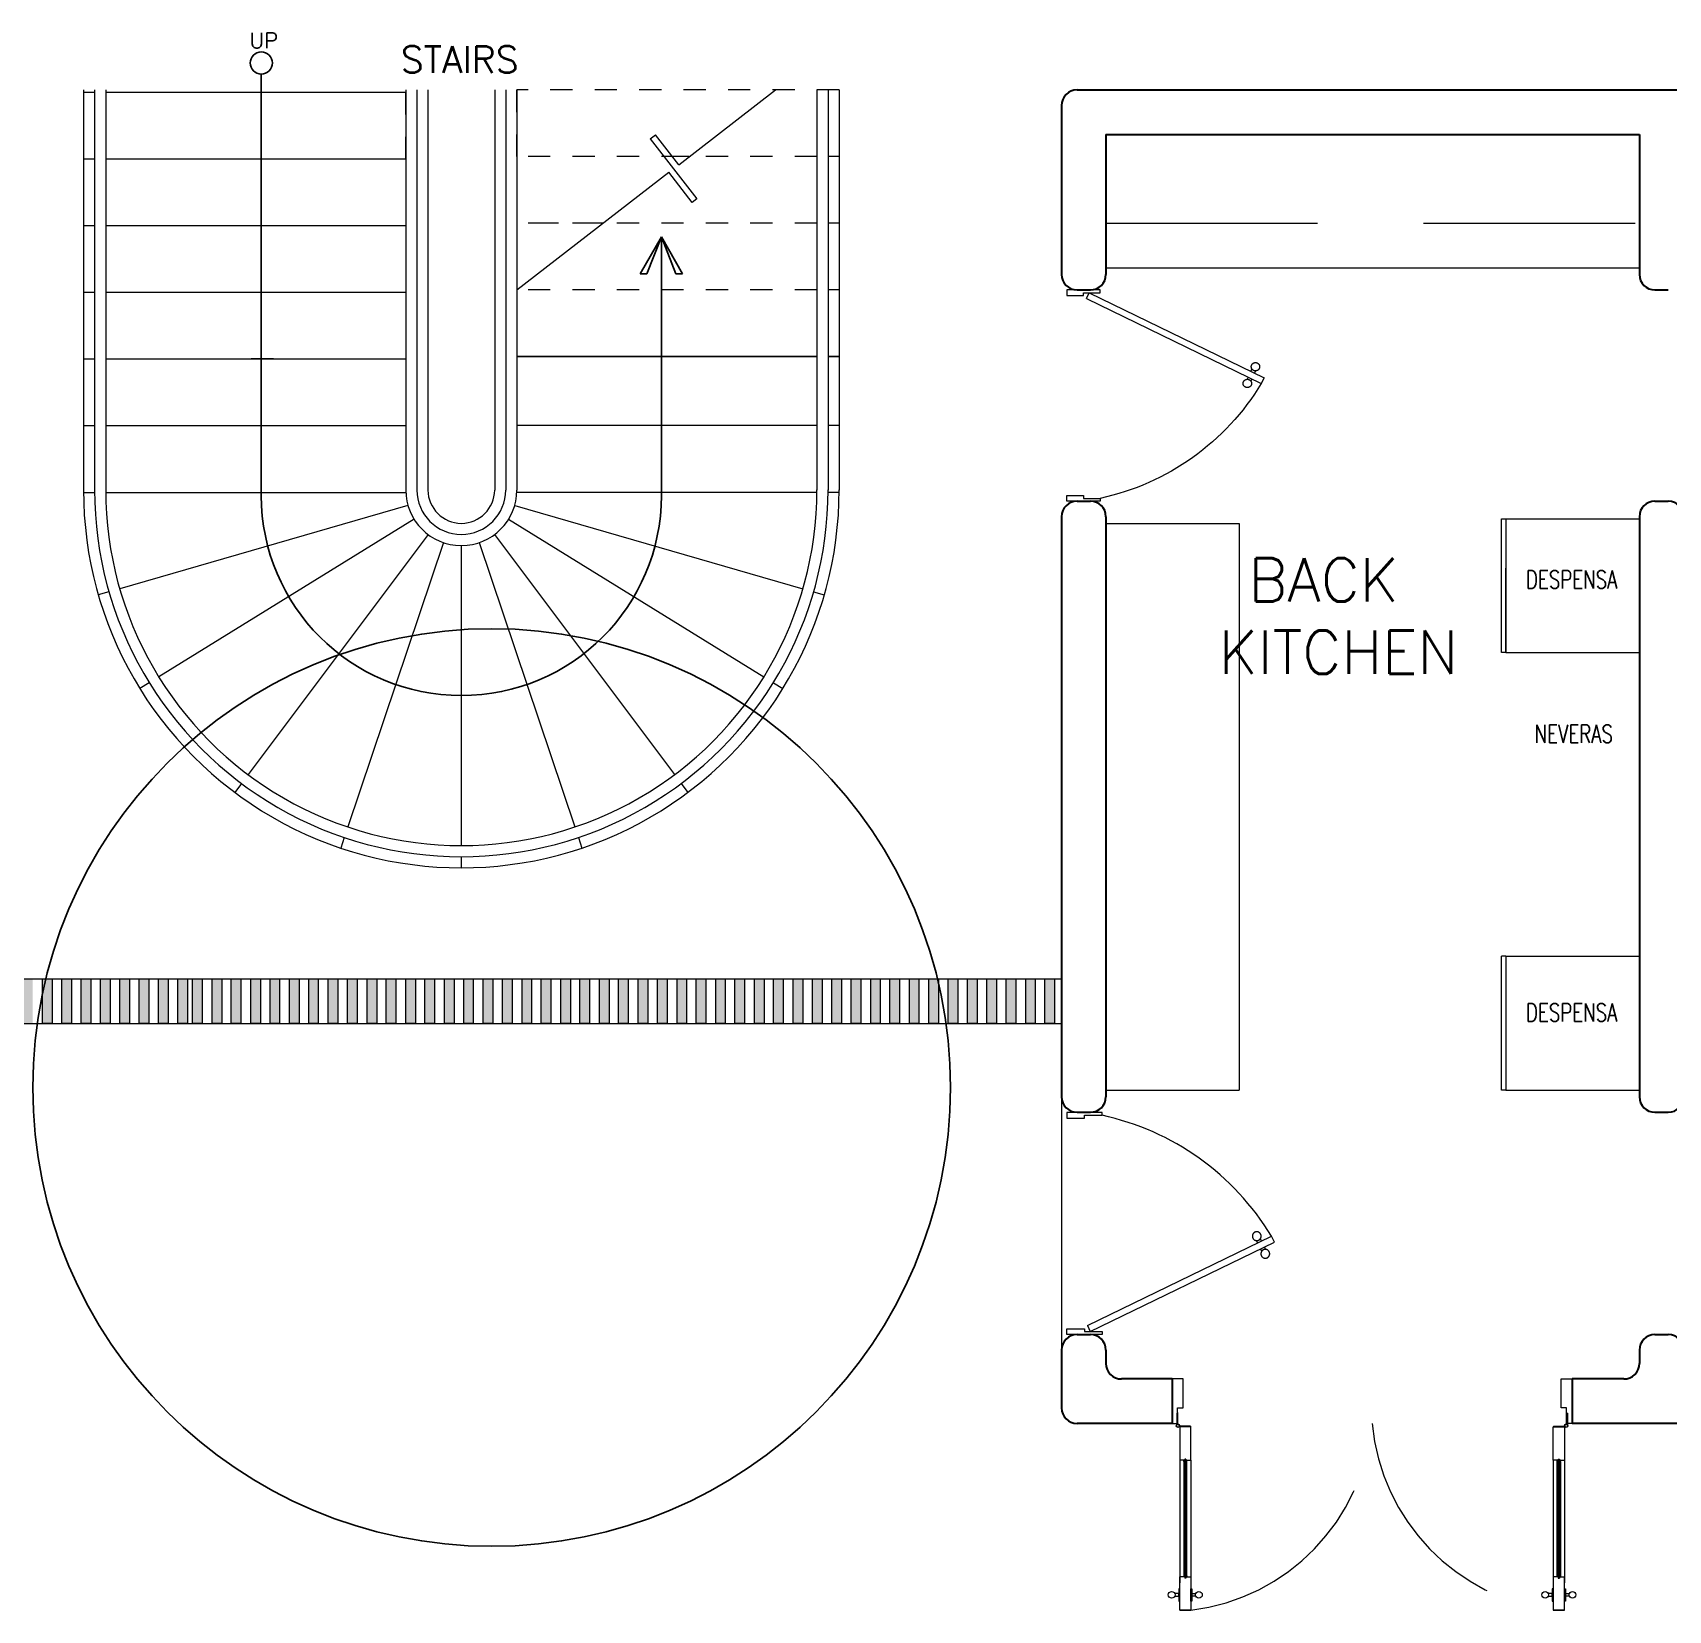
# Model space of a CAD drawing. Header units: metres. Extents: x -44 to 358, y -246 to 48.
# Drawn here: x 29.78 to 37.14, y -114.94 to -107.85 of the extents above; entities that cross this region are included whole.
import ezdxf

# ---------------------------------------------------------------- set-up
doc = ezdxf.new("R2010")
doc.units = ezdxf.units.M
doc.header["$LTSCALE"] = 0.3
for name, pattern in [('DASHED', [0.75, 0.5, -0.25]), ('DASHED2', [9.525, 6.35, -3.175]), ('HIDDEN2', [4.7625, 3.175, -1.5875])]:
    doc.linetypes.add(name, pattern=pattern)
for name, color, linetype, lineweight in [('01a_Mobiliario', 250, 'Continuous', 0), ('02_mobiliario', 250, 'Continuous', 5), ('A-DOOR', 7, 'Continuous', 5), ('A-EQPM-OVHD', 253, 'DASHED2', 5), ('A-WALL', 7, 'Continuous', 30), ('baranda vidrio', 143, 'Continuous', 0), ('baños', 141, 'Continuous', 0), ('cristales', 131, 'Continuous', 0), ('muros bajitos', 252, 'Continuous', 5), ('piso', 251, 'Continuous', 18), ('puertas', 42, 'Continuous', 0)]:
    doc.layers.add(name, color=color, linetype=linetype, lineweight=lineweight)
doc.layers.add('DIMTEXTO', color=4, linetype='Continuous')
doc.layers.add('TEXTOS', color=4, linetype='Continuous')
doc.styles.add('Arch-Dim', font='romans.shx', dxfattribs={"width": 0.75})
doc.styles.add('Roman', font='romans')

# ---------------------------------------------------------------- blocks, each defined once
blk = doc.blocks.new('puerta 1.00')
at = {"layer": 'A-DOOR'}
for p, q in [((-0.15, -0.0125), (-0.9369, -0.3949)), ((-0.1376, -0.038), (-0.9245, -0.4204)), ((-0.1376, -0.038), (-0.15, -0.0125)), ((-0.9369, -0.3949), (-0.9245, -0.4204)), ((-0.8946, -0.3743), (-0.8996, -0.3641)), ((-0.8777, -0.3661), (-0.8826, -0.3559)), ((-0.8822, -0.3998), (-0.8772, -0.4101)), ((-0.8653, -0.3916), (-0.8603, -0.4018))]:
    blk.add_line(p, q, dxfattribs=at)
for points in [[(-0.05, 0), (-0.05, -0.025), (-0.125, -0.025), (-0.125, -0.0125), (-0.2, -0.0125), (-0.2, 0), (-0.05, 0)], [(-0.05, -0.95), (-0.05, -0.925), (-0.125, -0.925), (-0.125, -0.9375), (-0.2, -0.9375), (-0.2, -0.95), (-0.05, -0.95)]]:
    blk.add_lwpolyline(points, dxfattribs=at)
blk.add_arc((0.0366, 0.1602), 1.1229, 211.13358, 257.83427, dxfattribs=at)
for points in [[(-0.8982, -0.3642), (-0.9033, -0.3642), (-0.912, -0.3591), (-0.917, -0.3504), (-0.917, -0.3403), (-0.912, -0.3316), (-0.9033, -0.3265), (-0.8932, -0.3265), (-0.8844, -0.3316), (-0.8794, -0.3403), (-0.8794, -0.3504), (-0.8844, -0.3591), (-0.8932, -0.3642), (-0.8982, -0.3642)], [(-0.8617, -0.4394), (-0.8667, -0.4394), (-0.8754, -0.4344), (-0.8805, -0.4256), (-0.8805, -0.4156), (-0.8754, -0.4068), (-0.8667, -0.4018), (-0.8566, -0.4018), (-0.8479, -0.4068), (-0.8428, -0.4156), (-0.8428, -0.4257), (-0.8479, -0.4344), (-0.8566, -0.4394), (-0.8617, -0.4394)]]:
    blk.add_open_spline(points, degree=2, dxfattribs=at)
blk = doc.blocks.new('A$C6140724d')
at = {"layer": 'A-DOOR'}
for p, q in [((0.0417, 0.8875), (0.0379, 0.8875)), ((0.0379, 0.8875), (0.0379, 0.8362)), ((0.0417, 0.8895), (0.0417, 0.8395)), ((0.0417, 0.8875), (0.0417, 0.8382)), ((1.7917, 0.8895), (1.7917, 0.8395)), ((1.7917, 0.8875), (1.7955, 0.8875)), ((1.7917, 0.8875), (1.7917, 0.8382)), ((1.7955, 0.8875), (1.7955, 0.8362)), ((0.1004, 0.825), (0.0491, 0.825)), ((0.1004, 0.8288), (0.0511, 0.8288)), ((0.1015, 0.825), (0.0515, 0.825)), ((0.0515, 0.825), (0.0515, 0.675)), ((0.1004, 0.8288), (0.1004, 0.825)), ((0.1015, 0.675), (0.1015, 0.825)), ((1.7319, 0.825), (1.7819, 0.825)), ((1.7319, 0.675), (1.7319, 0.825)), ((1.733, 0.8288), (1.733, 0.825)), ((1.733, 0.8288), (1.7823, 0.8288)), ((1.733, 0.825), (1.7843, 0.825)), ((1.7819, 0.825), (1.7819, 0.675)), ((0.074, 0.675), (0.0515, 0.675)), ((0.0692, 0.67), (0.0692, 0.675)), ((0.0692, 0.67), (0.074, 0.67)), ((0.079, 0.675), (0.1015, 0.675)), ((0.0838, 0.67), (0.079, 0.67)), ((0.0838, 0.67), (0.0838, 0.675)), ((1.7544, 0.675), (1.7319, 0.675)), ((1.7496, 0.67), (1.7496, 0.675)), ((1.7496, 0.67), (1.7544, 0.67)), ((1.7594, 0.675), (1.7819, 0.675)), ((1.7642, 0.67), (1.7594, 0.67)), ((1.7642, 0.67), (1.7642, 0.675)), ((0.074, 0.15), (0.0515, 0.15)), ((0.0515, 0), (0.0515, 0.15)), ((0.0692, 0.155), (0.0692, 0.15)), ((0.0692, 0.155), (0.074, 0.155)), ((0.0838, 0.155), (0.079, 0.155)), ((0.079, 0.15), (0.1015, 0.15)), ((0.0838, 0.155), (0.0838, 0.15)), ((0.1015, 0.15), (0.1015, 0)), ((1.7319, 0.15), (1.7319, 0)), ((1.7544, 0.15), (1.7319, 0.15)), ((1.7496, 0.155), (1.7496, 0.15)), ((1.7496, 0.155), (1.7544, 0.155)), ((1.7642, 0.155), (1.7594, 0.155)), ((1.7594, 0.15), (1.7819, 0.15)), ((1.7642, 0.155), (1.7642, 0.15)), ((1.7819, 0), (1.7819, 0.15)), ((0.0515, 0), (0.1015, 0)), ((0.1015, 0), (0.0515, 0)), ((1.7819, 0), (1.7319, 0)), ((1.7319, 0), (1.7819, 0))]:
    blk.add_line(p, q, dxfattribs=at)
at = {"layer": 'A-DOOR', "color": 8}
for p, q in [((0.0515, 0.675), (0.0515, 0.1238)), ((0.0692, 0.67), (0.0692, 0.155)), ((0.079, 0.68), (0.074, 0.68)), ((0.074, 0.68), (0.074, 0.145)), ((0.079, 0.68), (0.079, 0.145)), ((0.0838, 0.155), (0.0838, 0.67)), ((0.1015, 0.675), (0.1015, 0.1238)), ((1.7319, 0.675), (1.7319, 0.1238)), ((1.7496, 0.155), (1.7496, 0.67)), ((1.7544, 0.68), (1.7594, 0.68)), ((1.7544, 0.68), (1.7544, 0.145)), ((1.7594, 0.68), (1.7594, 0.145)), ((1.7642, 0.67), (1.7642, 0.155)), ((1.7819, 0.675), (1.7819, 0.1238)), ((0.079, 0.145), (0.074, 0.145)), ((1.7544, 0.145), (1.7594, 0.145))]:
    blk.add_line(p, q, dxfattribs=at)
at = {"layer": 'A-DOOR'}
for points in [[(0.0167, 0.8407), (0.0417, 0.8407), (0.0417, 0.9107), (0.0667, 0.9107), (0.0667, 1.0407), (0.0167, 1.0407)], [(1.8167, 0.8407), (1.7917, 0.8407), (1.7917, 0.9107), (1.7667, 0.9107), (1.7667, 1.0407), (1.8167, 1.0407)], [(0.0515, 0.0418), (0.0515, 0.0966), (0.0469, 0.0966), (0.0469, 0.0418)], [(0.1015, 0.0418), (0.1015, 0.0966), (0.1061, 0.0966), (0.1061, 0.0418)], [(1.7319, 0.0418), (1.7319, 0.0966), (1.7273, 0.0966), (1.7273, 0.0418)], [(1.7819, 0.0418), (1.7819, 0.0966), (1.7865, 0.0966), (1.7865, 0.0418)]]:
    blk.add_lwpolyline(points, close=True, dxfattribs=at)
for points in [[(0.0288, 0.0635), (0.0469, 0.0635), (0.0469, 0.076), (0.0288, 0.076)], [(0.1242, 0.0635), (0.1061, 0.0635), (0.1061, 0.076), (0.1242, 0.076)], [(1.7092, 0.0635), (1.7273, 0.0635), (1.7273, 0.076), (1.7092, 0.076)], [(1.8045, 0.0635), (1.7865, 0.0635), (1.7865, 0.076), (1.8045, 0.076)]]:
    blk.add_lwpolyline(points, dxfattribs=at)
for centre, radius in [((0.0433, 0.8304), 0.00794), ((0.0433, 0.8304), 0.00667), ((1.7901, 0.8304), 0.00794), ((1.7901, 0.8304), 0.00667), ((0.0151, 0.0698), 0.0151), ((0.1379, 0.0698), 0.0151), ((1.6955, 0.0698), 0.0151), ((1.8183, 0.0698), 0.0151)]:
    blk.add_circle(centre, radius, dxfattribs=at)
at = {"layer": 'A-DOOR', "linetype": 'HIDDEN2'}
for centre, start, end in [((-0.0116, 0.9253), 276.97113, 354.79432), ((1.845, 0.9253), 185.20568, 263.02887)]:
    blk.add_arc(centre, 0.9322, start, end, dxfattribs=at)
at = {"layer": 'cristales', "const_width": 0.004}
for points in [[(0.0765, 0.68), (0.0765, 0.145)], [(1.7569, 0.68), (1.7569, 0.145)]]:
    blk.add_lwpolyline(points, dxfattribs=at)
blk = doc.blocks.new('PL MUEBLES 1N NASAS 09')
at = {"layer": 'A-DOOR', "transparency": 33554572}
h = blk.add_hatch(color=4, dxfattribs=at)
h.dxf.hatch_style = 1
h.paths.add_polyline_path([(53.3161, 34.959), (53.3594, 34.959), (53.3594, 34.759), (53.3161, 34.759)])
h.paths.add_polyline_path([(53.2286, 34.959), (53.2718, 34.959), (53.2718, 34.759), (53.2286, 34.759)])
h.paths.add_polyline_path([(53.1411, 34.959), (53.1843, 34.959), (53.1843, 34.759), (53.1411, 34.759)])
h.paths.add_polyline_path([(53.0545, 34.959), (53.0978, 34.959), (53.0978, 34.759), (53.0545, 34.759)])
h.paths.add_polyline_path([(52.967, 34.959), (53.0103, 34.959), (53.0103, 34.759), (52.967, 34.759)])
h.paths.add_polyline_path([(52.8805, 34.959), (52.9237, 34.959), (52.9237, 34.759), (52.8805, 34.759)])
h.paths.add_polyline_path([(52.7929, 34.959), (52.8362, 34.959), (52.8362, 34.759), (52.7929, 34.759)])
h.paths.add_polyline_path([(52.7064, 34.959), (52.7497, 34.959), (52.7497, 34.759), (52.7064, 34.759)])
h.paths.add_polyline_path([(52.6189, 34.959), (52.6621, 34.959), (52.6621, 34.759), (52.6189, 34.759)])
h.paths.add_polyline_path([(52.5313, 34.959), (52.5746, 34.959), (52.5746, 34.759), (52.5313, 34.759)])
h.paths.add_polyline_path([(52.4438, 34.959), (52.4871, 34.959), (52.4871, 34.759), (52.4438, 34.759)])
h.paths.add_polyline_path([(52.3573, 34.959), (52.4005, 34.959), (52.4005, 34.759), (52.3573, 34.759)])
h.paths.add_polyline_path([(52.2698, 34.959), (52.313, 34.959), (52.313, 34.759), (52.2698, 34.759)])
h.paths.add_polyline_path([(52.1832, 34.959), (52.2265, 34.959), (52.2265, 34.759), (52.1832, 34.759)])
h.paths.add_polyline_path([(52.0957, 34.959), (52.139, 34.959), (52.139, 34.759), (52.0957, 34.759)])
h.paths.add_polyline_path([(52.0092, 34.959), (52.0524, 34.959), (52.0524, 34.759), (52.0092, 34.759)])
h.paths.add_polyline_path([(51.9216, 34.959), (51.9649, 34.959), (51.9649, 34.759), (51.9216, 34.759)])
h.paths.add_polyline_path([(51.8557, 34.959), (51.899, 34.959), (51.899, 34.759), (51.8557, 34.759)])
h.paths.add_polyline_path([(51.7682, 34.959), (51.8115, 34.959), (51.8115, 34.759), (51.7682, 34.759)])
h.paths.add_polyline_path([(51.6817, 34.959), (51.7249, 34.959), (51.7249, 34.759), (51.6817, 34.759)])
h.paths.add_polyline_path([(51.5941, 34.959), (51.6374, 34.959), (51.6374, 34.759), (51.5941, 34.759)])
h.paths.add_polyline_path([(51.5076, 34.959), (51.5509, 34.959), (51.5509, 34.759), (51.5076, 34.759)])
h.paths.add_polyline_path([(51.4201, 34.959), (51.4634, 34.959), (51.4634, 34.759), (51.4201, 34.759)])
h.paths.add_polyline_path([(51.3336, 34.959), (51.3768, 34.959), (51.3768, 34.759), (51.3336, 34.759)])
h.paths.add_polyline_path([(51.246, 34.959), (51.2893, 34.959), (51.2893, 34.759), (51.246, 34.759)])
h.paths.add_polyline_path([(51.1585, 34.959), (51.2018, 34.959), (51.2018, 34.759), (51.1585, 34.759)])
h.paths.add_polyline_path([(51.071, 34.959), (51.1142, 34.959), (51.1142, 34.759), (51.071, 34.759)])
h.paths.add_polyline_path([(50.9844, 34.959), (51.0277, 34.959), (51.0277, 34.759), (50.9844, 34.759)])
h.paths.add_polyline_path([(50.8969, 34.959), (50.9402, 34.959), (50.9402, 34.759), (50.8969, 34.759)])
h.paths.add_polyline_path([(50.8104, 34.959), (50.8536, 34.959), (50.8536, 34.759), (50.8104, 34.759)])
h.paths.add_polyline_path([(50.7228, 34.959), (50.7661, 34.959), (50.7661, 34.759), (50.7228, 34.759)])
h.paths.add_polyline_path([(50.6363, 34.959), (50.6796, 34.959), (50.6796, 34.759), (50.6363, 34.759)])
h.paths.add_polyline_path([(50.5488, 34.959), (50.5921, 34.959), (50.5921, 34.759), (50.5488, 34.759)])
h.paths.add_polyline_path([(50.4623, 34.959), (50.5055, 34.959), (50.5055, 34.759), (50.4623, 34.759)], flags=0)
h.paths.add_polyline_path([(55.756, 34.959), (55.7992, 34.959), (55.7992, 34.759), (55.756, 34.759)])
h.paths.add_polyline_path([(55.6694, 34.959), (55.7127, 34.959), (55.7127, 34.759), (55.6694, 34.759)])
h.paths.add_polyline_path([(55.5819, 34.959), (55.6252, 34.959), (55.6252, 34.759), (55.5819, 34.759)])
h.paths.add_polyline_path([(55.4954, 34.959), (55.5386, 34.959), (55.5386, 34.759), (55.4954, 34.759)])
h.paths.add_polyline_path([(55.4078, 34.959), (55.4511, 34.959), (55.4511, 34.759), (55.4078, 34.759)])
h.paths.add_polyline_path([(55.2338, 34.959), (55.277, 34.959), (55.277, 34.759), (55.2338, 34.759)])
h.paths.add_polyline_path([(55.3203, 34.959), (55.3636, 34.959), (55.3636, 34.759), (55.3203, 34.759)])
h.paths.add_polyline_path([(55.1462, 34.959), (55.1895, 34.959), (55.1895, 34.759), (55.1462, 34.759)])
h.paths.add_polyline_path([(55.0587, 34.959), (55.102, 34.959), (55.102, 34.759), (55.0587, 34.759)])
h.paths.add_polyline_path([(54.9722, 34.959), (55.0154, 34.959), (55.0154, 34.759), (54.9722, 34.759)])
h.paths.add_polyline_path([(54.8847, 34.959), (54.9279, 34.959), (54.9279, 34.759), (54.8847, 34.759)])
h.paths.add_polyline_path([(54.7981, 34.959), (54.8414, 34.959), (54.8414, 34.759), (54.7981, 34.759)])
h.paths.add_polyline_path([(54.7106, 34.959), (54.7539, 34.959), (54.7539, 34.759), (54.7106, 34.759)])
h.paths.add_polyline_path([(54.6231, 34.959), (54.6663, 34.959), (54.6663, 34.759), (54.6231, 34.759)])
h.paths.add_polyline_path([(54.5355, 34.959), (54.5788, 34.959), (54.5788, 34.759), (54.5355, 34.759)])
h.paths.add_polyline_path([(54.449, 34.959), (54.4923, 34.959), (54.4923, 34.759), (54.449, 34.759)])
h.paths.add_polyline_path([(54.3615, 34.959), (54.4047, 34.959), (54.4047, 34.759), (54.3615, 34.759)])
h.paths.add_polyline_path([(54.2749, 34.959), (54.3182, 34.959), (54.3182, 34.759), (54.2749, 34.759)])
h.paths.add_polyline_path([(54.1874, 34.959), (54.2307, 34.959), (54.2307, 34.759), (54.1874, 34.759)])
h.paths.add_polyline_path([(54.1009, 34.959), (54.1441, 34.959), (54.1441, 34.759), (54.1009, 34.759)])
h.paths.add_polyline_path([(54.0134, 34.959), (54.0566, 34.959), (54.0566, 34.759), (54.0134, 34.759)])
h.paths.add_polyline_path([(53.9258, 34.959), (53.9691, 34.959), (53.9691, 34.759), (53.9258, 34.759)])
h.paths.add_polyline_path([(53.8383, 34.959), (53.8816, 34.959), (53.8816, 34.759), (53.8383, 34.759)])
h.paths.add_polyline_path([(53.7518, 34.959), (53.795, 34.959), (53.795, 34.759), (53.7518, 34.759)])
h.paths.add_polyline_path([(53.6642, 34.959), (53.7075, 34.959), (53.7075, 34.759), (53.6642, 34.759)])
h.paths.add_polyline_path([(53.5777, 34.959), (53.621, 34.959), (53.621, 34.759), (53.5777, 34.759)])
h.paths.add_polyline_path([(53.4902, 34.959), (53.5334, 34.959), (53.5334, 34.759), (53.4902, 34.759)])
h.paths.add_polyline_path([(53.4036, 34.959), (53.4469, 34.959), (53.4469, 34.759), (53.4036, 34.759)])
edge = h.paths.add_edge_path()
edge.add_line((50.4623, 34.759), (50.4623, 34.959))
edge.add_line((50.5045, 34.759), (50.4623, 34.759))
edge.add_line((50.5055, 34.959), (50.5055, 34.759))
edge.add_line((50.4623, 34.959), (50.5045, 34.959))
at = {"layer": '01a_Mobiliario', "color": 4, "transparency": 33554684}
for p, q in [((56.03, 38.159), (58.43, 38.159)), ((57.81, 37.029), (58.43, 37.029)), ((57.83, 37.029), (57.83, 36.4273)), ((56.03, 37.009), (56.63, 37.009)), ((56.63, 37.009), (56.63, 34.459)), ((57.83, 35.0616), (57.83, 34.459)), ((56.03, 34.459), (56.63, 34.459)), ((57.83, 34.459), (58.43, 34.459))]:
    blk.add_line(p, q, dxfattribs=at)
at = {"layer": '02_mobiliario', "color": 4, "transparency": 33554684}
for p, q in [((57.81, 36.4273), (57.81, 37.029)), ((57.83, 36.4273), (57.83, 36.8073)), ((57.83, 36.4273), (57.81, 36.4273)), ((57.83, 36.4273), (58.43, 36.4273)), ((57.81, 34.459), (57.81, 35.0616)), ((57.83, 35.0616), (57.81, 35.0616)), ((57.83, 35.0616), (58.43, 35.0616)), ((57.83, 34.459), (57.81, 34.459))]:
    blk.add_line(p, q, dxfattribs=at)
at = {"layer": 'A-EQPM-OVHD', "color": 4, "linetype": 'HIDDEN2'}
blk.add_line((56.0305, 38.359), (58.4305, 38.359), dxfattribs=at)
at = {"layer": 'A-WALL', "color": 4}
for p, q in [((55.9005, 38.959), (62.3105, 38.959)), ((55.8305, 38.889), (55.8305, 38.129)), ((56.0305, 38.759), (56.0305, 38.129)), ((56.0305, 38.759), (58.4305, 38.759)), ((58.4305, 38.759), (58.4305, 38.129)), ((55.9005, 38.059), (55.9605, 38.059)), ((58.5005, 38.059), (58.5605, 38.059)), ((55.9005, 37.109), (55.9605, 37.109)), ((58.5005, 37.109), (58.5605, 37.109)), ((55.8305, 37.039), (55.8305, 34.759)), ((56.0305, 37.039), (56.0305, 34.429)), ((58.4305, 37.039), (58.4305, 34.429)), ((55.8305, 34.759), (55.8305, 34.429)), ((55.9005, 34.359), (55.9605, 34.359)), ((58.5005, 34.359), (58.5605, 34.359)), ((55.9005, 33.359), (55.9605, 33.359)), ((58.5005, 33.359), (58.5605, 33.359)), ((55.8305, 33.289), (55.8305, 33.029)), ((56.0305, 33.289), (56.0305, 33.229)), ((58.4305, 33.289), (58.4305, 33.229)), ((56.3282, 33.159), (56.1005, 33.159)), ((56.3282, 33.159), (56.3282, 32.959)), ((58.3605, 33.159), (58.1282, 33.159)), ((58.1282, 33.159), (58.1282, 32.959)), ((56.3282, 32.959), (55.9005, 32.959)), ((64.3605, 32.959), (58.1282, 32.959))]:
    blk.add_line(p, q, dxfattribs=at)
for centre, start, end in [((55.9005, 38.889), 90, 180), ((55.9005, 38.129), 180, 270), ((55.9605, 38.129), 270, 0), ((58.5005, 38.129), 180, 270), ((55.9005, 37.039), 90, 180), ((55.9605, 37.039), 0, 90), ((58.5005, 37.039), 90, 180), ((58.5605, 37.039), 0, 90), ((55.9005, 34.429), 180, 270), ((55.9605, 34.429), 270, 0), ((58.5005, 34.429), 180, 270), ((58.5605, 34.429), 270, 0), ((55.9005, 33.289), 90, 180), ((55.9605, 33.289), 0, 90), ((58.5005, 33.289), 90, 180), ((58.5605, 33.289), 0, 90), ((56.1005, 33.229), 180, 270), ((58.3605, 33.229), 270, 0), ((55.9005, 33.029), 180, 270)]:
    blk.add_arc(centre, 0.07, start, end, dxfattribs=at)
at = {"layer": 'baranda vidrio', "color": 4}
for p, q in [((51.4805, 38.959), (51.4805, 37.159)), ((51.5305, 38.959), (51.5305, 37.159)), ((52.8805, 38.959), (52.8805, 37.159)), ((52.9305, 38.959), (52.9305, 37.159)), ((53.3305, 38.959), (53.3305, 37.159)), ((53.3805, 38.959), (53.3805, 37.159)), ((54.7305, 38.959), (54.7305, 37.159)), ((54.7805, 38.959), (54.7805, 37.159))]:
    blk.add_line(p, q, dxfattribs=at)
for radius, end in [(1.65, 0.00098), (1.6, 0.00098), (0.25, 0), (0.2, 0)]:
    blk.add_arc((53.1305, 37.159), radius, 180, end, dxfattribs=at)
at = {"layer": 'muros bajitos', "color": 4}
blk.add_line((52.2855, 37.7485), (52.1855, 37.7485), dxfattribs=at)
at = {"layer": 'piso', "color": 4}
for p, q in [((51.4305, 38.959), (51.4305, 37.159)), ((51.4305, 38.9485), (51.4805, 38.9485)), ((51.5305, 38.9485), (52.4929, 38.9485)), ((52.4929, 38.9485), (52.8805, 38.9485)), ((52.9805, 38.959), (52.9805, 37.159)), ((53.2805, 38.959), (53.2805, 37.159)), ((54.1084, 38.6224), (54.5432, 38.959)), ((54.8305, 38.959), (54.8305, 37.159)), ((53.9807, 38.7397), (54.0038, 38.7575)), ((53.9807, 38.7397), (54.1899, 38.4695)), ((54.1084, 38.6224), (54.0038, 38.7575)), ((51.4305, 38.6485), (51.4805, 38.6485)), ((51.5305, 38.6485), (52.8805, 38.6485)), ((54.0801, 38.659), (54.0432, 38.659)), ((53.3805, 38.059), (54.0644, 38.5884)), ((54.169, 38.4533), (54.0644, 38.5884)), ((54.1899, 38.4695), (54.169, 38.4533)), ((51.4305, 38.3485), (51.4805, 38.3485)), ((51.5305, 38.3485), (52.8805, 38.3485)), ((51.4305, 38.0485), (51.4805, 38.0485)), ((51.5305, 38.0485), (52.8805, 38.0485)), ((51.4305, 37.7485), (51.4805, 37.7485)), ((51.4305, 37.7485), (51.4805, 37.7485)), ((51.5305, 37.7485), (52.8805, 37.7485)), ((51.5305, 37.7485), (52.8805, 37.7485)), ((54.7305, 37.759), (53.3805, 37.759)), ((53.3805, 37.759), (54.7305, 37.759)), ((54.8305, 37.759), (54.7805, 37.759)), ((54.7805, 37.759), (54.8305, 37.759)), ((51.4305, 37.4485), (51.4805, 37.4485)), ((51.5305, 37.4485), (52.8805, 37.4485)), ((54.7305, 37.4485), (53.3805, 37.4485)), ((54.8305, 37.4485), (54.7805, 37.4485)), ((51.4305, 37.1485), (51.4805, 37.1485)), ((51.5305, 37.1485), (52.8805, 37.1485)), ((52.8903, 37.0896), (51.5934, 36.7148)), ((53.3706, 37.0896), (54.6676, 36.7148)), ((54.7304, 37.1485), (53.3805, 37.1485)), ((54.8305, 37.1485), (54.7804, 37.1485)), ((52.9178, 37.0276), (51.7693, 36.318)), ((53.3432, 37.0276), (54.4917, 36.318)), ((52.9806, 36.9589), (52.1712, 35.8784)), ((53.2804, 36.9589), (54.0897, 35.8784)), ((53.0507, 36.9221), (52.6198, 35.6427)), ((53.0507, 36.9221), (52.6198, 35.6427)), ((53.1305, 36.909), (53.1305, 35.559)), ((53.1305, 36.909), (53.1305, 35.559)), ((53.2103, 36.9221), (53.6412, 35.6427)), ((53.2103, 36.9221), (53.6412, 35.6427)), ((51.5453, 36.7009), (51.4973, 36.687)), ((54.7156, 36.7009), (54.7636, 36.687)), ((51.7268, 36.2918), (51.6842, 36.2655)), ((54.5342, 36.2918), (54.5767, 36.2655)), ((52.1412, 35.8384), (52.1113, 35.7984)), ((54.1197, 35.8384), (54.1497, 35.7984)), ((52.6038, 35.5953), (52.5878, 35.5479)), ((52.6038, 35.5953), (52.5878, 35.5479)), ((53.6572, 35.5953), (53.6731, 35.5479)), ((53.6572, 35.5953), (53.6731, 35.5479)), ((53.1305, 35.509), (53.1305, 35.459)), ((53.1305, 35.509), (53.1305, 35.459)), ((50.4305, 34.959), (55.8305, 34.959)), ((50.4305, 34.759), (55.8305, 34.759)), ((55.8305, 34.429), (55.8305, 33.289))]:
    blk.add_line(p, q, dxfattribs=at)
at = {"layer": 'piso', "color": 4, "linetype": 'DASHED', "ltscale": 0.1}
for p, q in [((52.8805, 38.6485), (52.8805, 38.959)), ((53.3805, 38.659), (53.3805, 38.959)), ((54.8305, 38.959), (53.3805, 38.959)), ((54.7305, 38.659), (53.3805, 38.659)), ((54.1556, 38.659), (54.0801, 38.659)), ((54.8305, 38.659), (54.7805, 38.659)), ((54.7305, 38.359), (53.3805, 38.359)), ((53.768, 38.359), (53.3805, 38.359)), ((54.8305, 38.359), (54.7805, 38.359)), ((54.7305, 38.059), (53.3805, 38.059)), ((54.8305, 38.059), (54.7805, 38.059))]:
    blk.add_line(p, q, dxfattribs=at)
at = {"layer": 'piso', "color": 4}
for radius, end in [(1.7, 0.00098), (0.15, 0)]:
    blk.add_arc((53.1305, 37.159), radius, 180, end, dxfattribs=at)
at = {"layer": 'puertas', "color": 4}
for points in [[(51.246, 34.959), (51.2893, 34.959), (51.2893, 34.759), (51.246, 34.759)], [(51.3336, 34.959), (51.3768, 34.959), (51.3768, 34.759), (51.3336, 34.759)], [(51.4201, 34.959), (51.4634, 34.959), (51.4634, 34.759), (51.4201, 34.759)], [(51.5076, 34.959), (51.5509, 34.959), (51.5509, 34.759), (51.5076, 34.759)], [(51.5941, 34.959), (51.6374, 34.959), (51.6374, 34.759), (51.5941, 34.759)], [(51.6817, 34.959), (51.7249, 34.959), (51.7249, 34.759), (51.6817, 34.759)], [(51.7682, 34.959), (51.8115, 34.959), (51.8115, 34.759), (51.7682, 34.759)], [(51.8557, 34.959), (51.899, 34.959), (51.899, 34.759), (51.8557, 34.759)], [(51.9216, 34.959), (51.9649, 34.959), (51.9649, 34.759), (51.9216, 34.759)], [(52.0092, 34.959), (52.0524, 34.959), (52.0524, 34.759), (52.0092, 34.759)], [(52.0957, 34.959), (52.139, 34.959), (52.139, 34.759), (52.0957, 34.759)], [(52.1832, 34.959), (52.2265, 34.959), (52.2265, 34.759), (52.1832, 34.759)], [(52.2698, 34.959), (52.313, 34.959), (52.313, 34.759), (52.2698, 34.759)], [(52.3573, 34.959), (52.4005, 34.959), (52.4005, 34.759), (52.3573, 34.759)], [(52.4438, 34.959), (52.4871, 34.959), (52.4871, 34.759), (52.4438, 34.759)], [(52.5313, 34.959), (52.5746, 34.959), (52.5746, 34.759), (52.5313, 34.759)], [(52.6189, 34.959), (52.6621, 34.959), (52.6621, 34.759), (52.6189, 34.759)], [(52.7064, 34.959), (52.7497, 34.959), (52.7497, 34.759), (52.7064, 34.759)], [(52.7929, 34.959), (52.8362, 34.959), (52.8362, 34.759), (52.7929, 34.759)], [(52.8805, 34.959), (52.9237, 34.959), (52.9237, 34.759), (52.8805, 34.759)], [(52.967, 34.959), (53.0103, 34.959), (53.0103, 34.759), (52.967, 34.759)], [(53.0545, 34.959), (53.0978, 34.959), (53.0978, 34.759), (53.0545, 34.759)], [(53.1411, 34.959), (53.1843, 34.959), (53.1843, 34.759), (53.1411, 34.759)], [(53.2286, 34.959), (53.2718, 34.959), (53.2718, 34.759), (53.2286, 34.759)], [(53.3161, 34.959), (53.3594, 34.959), (53.3594, 34.759), (53.3161, 34.759)], [(53.4036, 34.959), (53.4469, 34.959), (53.4469, 34.759), (53.4036, 34.759)], [(53.4902, 34.959), (53.5334, 34.959), (53.5334, 34.759), (53.4902, 34.759)], [(53.5777, 34.959), (53.621, 34.959), (53.621, 34.759), (53.5777, 34.759)], [(53.6642, 34.959), (53.7075, 34.959), (53.7075, 34.759), (53.6642, 34.759)], [(53.7518, 34.959), (53.795, 34.959), (53.795, 34.759), (53.7518, 34.759)], [(53.8383, 34.959), (53.8816, 34.959), (53.8816, 34.759), (53.8383, 34.759)], [(53.9258, 34.959), (53.9691, 34.959), (53.9691, 34.759), (53.9258, 34.759)], [(54.0134, 34.959), (54.0566, 34.959), (54.0566, 34.759), (54.0134, 34.759)], [(54.1009, 34.959), (54.1441, 34.959), (54.1441, 34.759), (54.1009, 34.759)], [(54.1874, 34.959), (54.2307, 34.959), (54.2307, 34.759), (54.1874, 34.759)], [(54.2749, 34.959), (54.3182, 34.959), (54.3182, 34.759), (54.2749, 34.759)], [(54.3615, 34.959), (54.4047, 34.959), (54.4047, 34.759), (54.3615, 34.759)], [(54.449, 34.959), (54.4923, 34.959), (54.4923, 34.759), (54.449, 34.759)], [(54.5355, 34.959), (54.5788, 34.959), (54.5788, 34.759), (54.5355, 34.759)], [(54.6231, 34.959), (54.6663, 34.959), (54.6663, 34.759), (54.6231, 34.759)], [(54.7106, 34.959), (54.7539, 34.959), (54.7539, 34.759), (54.7106, 34.759)], [(54.7981, 34.959), (54.8414, 34.959), (54.8414, 34.759), (54.7981, 34.759)], [(54.8847, 34.959), (54.9279, 34.959), (54.9279, 34.759), (54.8847, 34.759)], [(54.9722, 34.959), (55.0154, 34.959), (55.0154, 34.759), (54.9722, 34.759)], [(55.0587, 34.959), (55.102, 34.959), (55.102, 34.759), (55.0587, 34.759)], [(55.1462, 34.959), (55.1895, 34.959), (55.1895, 34.759), (55.1462, 34.759)], [(55.2338, 34.959), (55.277, 34.959), (55.277, 34.759), (55.2338, 34.759)], [(55.3203, 34.959), (55.3636, 34.959), (55.3636, 34.759), (55.3203, 34.759)], [(55.4078, 34.959), (55.4511, 34.959), (55.4511, 34.759), (55.4078, 34.759)], [(55.4954, 34.959), (55.5386, 34.959), (55.5386, 34.759), (55.4954, 34.759)], [(55.5819, 34.959), (55.6252, 34.959), (55.6252, 34.759), (55.5819, 34.759)], [(55.6694, 34.959), (55.7127, 34.959), (55.7127, 34.759), (55.6694, 34.759)], [(55.756, 34.959), (55.7992, 34.959), (55.7992, 34.759), (55.756, 34.759)]]:
    blk.add_lwpolyline(points, close=True, dxfattribs=at)
at = {"layer": 'TEXTOS', "color": 4}
for p, q in [((52.2305, 39.0303), (52.2305, 37.134)), ((53.9347, 38.1317), (54.0305, 38.2975)), ((53.9657, 38.1317), (54.0305, 38.2975)), ((54.0305, 37.134), (54.0305, 38.2975)), ((54.0305, 38.2975), (54.1262, 38.1317)), ((54.0952, 38.1317), (54.0305, 38.2975)), ((53.9657, 38.1317), (53.9347, 38.1317)), ((54.1262, 38.1317), (54.0952, 38.1317)), ((53.1305, 36.234), (53.1305, 36.234))]:
    blk.add_line(p, q, dxfattribs=at)
blk.add_circle((52.2305, 39.0803), 0.05, dxfattribs=at)
for start, end in [(180, 270), (270, 0)]:
    blk.add_arc((53.1305, 37.134), 0.9, start, end, dxfattribs=at)
at = {"layer": 'A-DOOR', "color": 4, "xscale": -1}
blk.add_blockref('puerta 1.00', (55.805, 38.059), dxfattribs=at)
at = {"layer": 'A-DOOR', "color": 4, "xscale": 1.052142962267287, "yscale": 1.052142962267287, "zscale": 1.052142962267287, "rotation": 180}
blk.add_blockref('puerta 1.00', (55.8024, 33.359), dxfattribs=at)
at = {"layer": 'baños', "color": 4}
blk.add_blockref('A$C6140724d', (56.3111, 32.1183), dxfattribs=at)
at = {"layer": 'TEXTOS', "color": 4}
for s, width, gutter_width, insert, char_height, attachment_point, style in [('UP', 109.130705, 50, (52.1768, 39.2166), 0.07, 1, 'Roman'), ('DESPENSA', 1.167714, 1, (57.9204, 36.7164), 0.08, 7, 'Arch-Dim'), ('DESPENSA', 1.167714, 1, (57.9204, 34.7682), 0.08, 7, 'Arch-Dim')]:
    blk.add_mtext_dynamic_manual_height_columns(s, width=width, gutter_width=gutter_width, heights=[0], dxfattribs=dict(at, insert=insert, char_height=char_height, attachment_point=attachment_point, style=style))
at = {"layer": 'TEXTOS', "color": 4, "width": 3.404877, "attachment_point": 7}
for s, insert, char_height in [('\\pi1.4253;{\\Fromans|c0;\\H0.8x;STAIRS}', (51.4326, 39.0356), 0.15), ('{\\Fromans|c0; BACK\\PKITCHEN}', (56.5376, 36.3317, -0.2245), 0.195)]:
    blk.add_mtext(s, dxfattribs=dict(at, insert=insert, char_height=char_height))
at = {"layer": 'TEXTOS', "color": 4, "insert": (57.9593, 36.1019), "char_height": 0.08, "width": 26.65337, "attachment_point": 1, "style": 'Arch-Dim'}
blk.add_mtext('\\pt0.47299,2.32;NEVERAS', dxfattribs=at)

msp = doc.modelspace()

# ---------------------------------------------------------------- linework, layer by layer
at = {"layer": 'DIMTEXTO', "color": 6, "ltscale": 0.2}
msp.add_circle((31.8494774, -112.5919742), 2.0642747, dxfattribs=at)

# ---------------------------------------------------------------- block references
msp.add_blockref('PL MUEBLES 1N NASAS 09', (-21.4174279, -147.062544))

doc.saveas('drawing.dxf')
